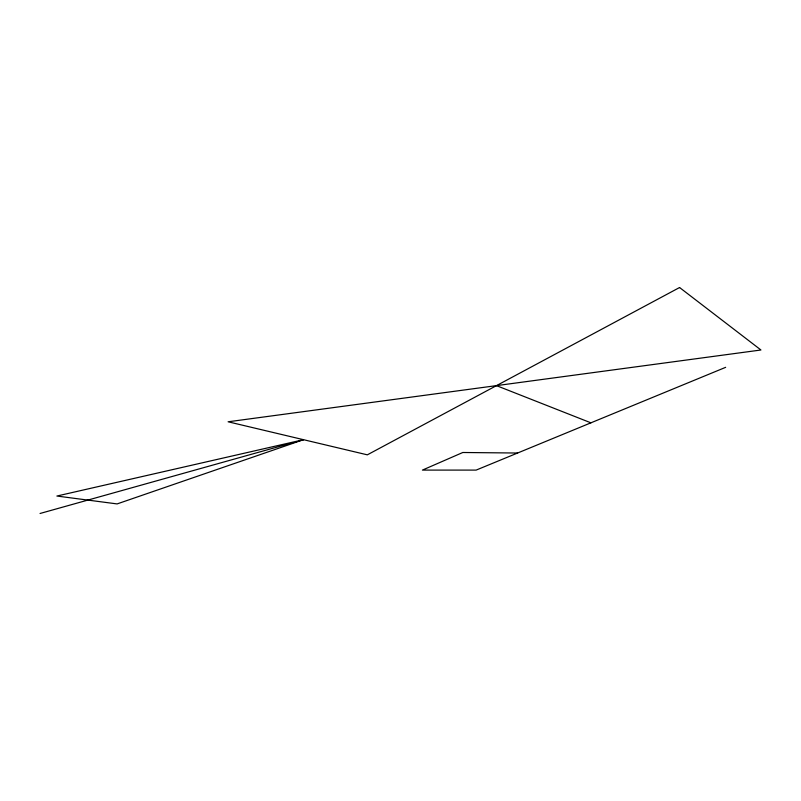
<?xml version="1.0" encoding="UTF-8"?>
<svg xmlns="http://www.w3.org/2000/svg" width="801" height="801" viewBox="0 0 801 801"><rect width="100%" height="100%" fill="white"/><g stroke="black" fill="none" stroke-linecap="round" stroke-linejoin="round"><path stroke-width="1.2" d="M725.666 367.329L476.144 470.097L422.417 470.097L462.798 452.495L517.586 453.026M303.509 439.689L117.126 503.919L56.881 496.039L303.509 439.689L40.05 513.481M496.47 385.631L590.908 422.828M679.568 287.519L367.329 454.838L228.115 421.787L760.95 349.997L679.568 287.519"/></g></svg>
